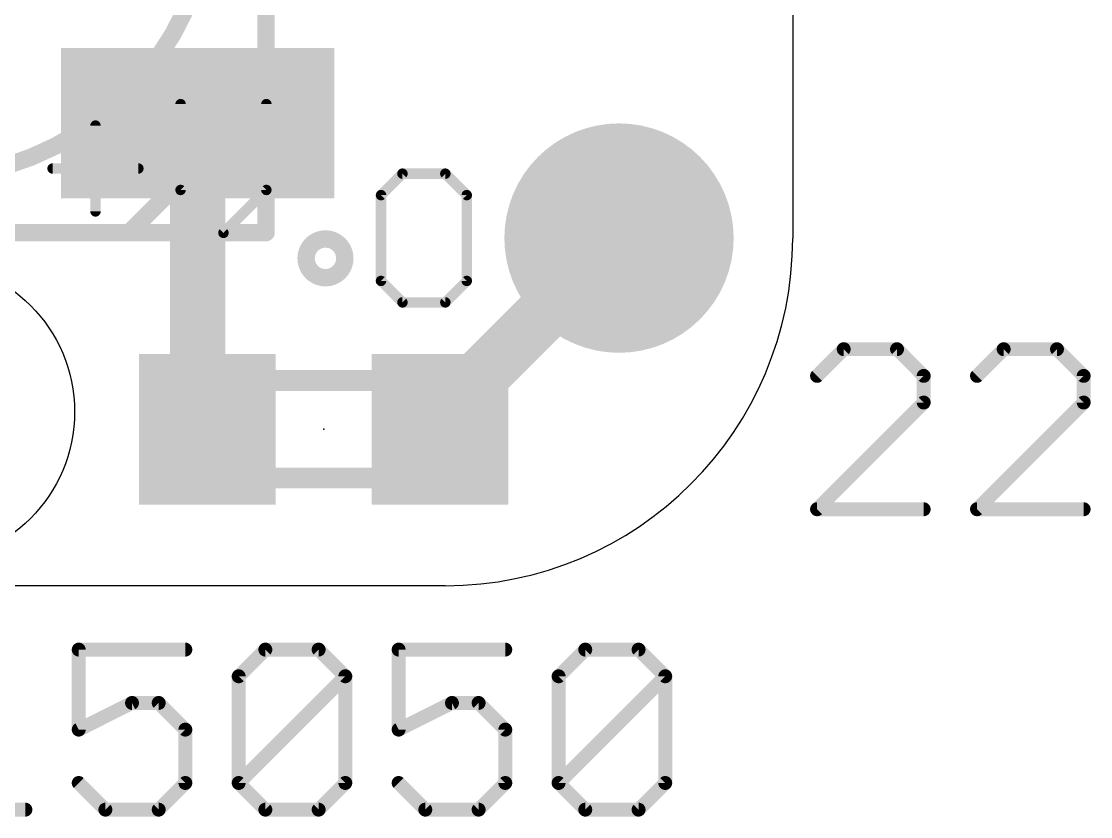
# Model space of a CAD drawing. Extents: x -10.6 to 8.8, y -6.8 to 5.1.
# Drawn here: x 0.71 to 8.53, y -6.77 to -0.96 of the extents above; entities that cross this region are included whole.
import ezdxf

# ---------------------------------------------------------------- set-up
doc = ezdxf.new("R2010")
doc.units = 0
for name, color, linetype in [('1', 12, 'CONTINUOUS'), ('17', 110, 'CONTINUOUS'), ('20', 53, 'CONTINUOUS'), ('21', 253, 'CONTINUOUS'), ('22', 6, 'CONTINUOUS'), ('23', 53, 'CONTINUOUS'), ('27', 253, 'CONTINUOUS'), ('51', 253, 'CONTINUOUS')]:
    doc.layers.add(name, color=color, linetype=linetype)

# ---------------------------------------------------------------- blocks, each defined once
blk = doc.blocks.new('RECT')
blk.add_solid([(-0.5, -0.5), (0.5, -0.5), (-0.5, 0.5), (0.5, 0.5)])
blk = doc.blocks.new('ROUNDP')
at = {"const_width": 0.5}
blk.add_lwpolyline([(0, -0.25, 1), (0, 0.25, 1), (0, -0.25)], format="xyb", dxfattribs=at)

msp = doc.modelspace()

# ---------------------------------------------------------------- linework, layer by layer
at = {"layer": '1', "const_width": 0.4064}
for points in [[(2, -1.7), (2, -3.866)], [(3.771, -3.849), (5.08, -2.54)], [(2, -3.866), (2.071, -3.937)], [(3.771, -3.937), (3.771, -3.849)]]:
    msp.add_lwpolyline(points, dxfattribs=at)
at = {"layer": '1', "const_width": 0.2032}
for points in [[(2.1016, -1.7, 1), (1.8984, -1.7)], [(5.1518, -2.6118, 1), (5.0082, -2.4682)], [(2.0718, -3.7942, 1), (1.9282, -3.9378)], [(3.8726, -3.849, 1), (3.6694, -3.849)], [(3.6992, -3.7772, 1), (3.8428, -3.9208)], [(1.8984, -3.866, 1), (2.1016, -3.866)], [(1.9992, -4.0088, 1), (2.1428, -3.8652)], [(3.6694, -3.937, 1), (3.8726, -3.937)]]:
    msp.add_lwpolyline(points, format="xyb", dxfattribs=at)
at = {"layer": '20'}
for p, q in [((6.35, 2.54), (6.35, -2.54)), ((3.81, -5.08), (-3.81, -5.08))]:
    msp.add_line(p, q, dxfattribs=at)
msp.add_circle((0, -3.81), 1.1, dxfattribs=at)
msp.add_arc((3.81, -2.54), 2.54, 270, 0, dxfattribs=at)
at = {"layer": '21', "const_width": 0.127}
for points in [[(2.5, 2.5), (2.5, -1.5)], [(1.5, -2.5), (2.5, -1.5)], [(2.5, -1.5), (2.5, -2.5)], [(1.5, -2.5), (-2.5, -2.5)], [(2.5, -2.5), (1.5, -2.5)]]:
    msp.add_lwpolyline(points, dxfattribs=at)
at = {"layer": '21'}
for points, const_width in [([(0, -2.1, 1), (0, 2.1, 1), (0, -2.1)], 0.127), ([(2.5318, -1.5, 1), (2.4682, -1.5)], 0.0635), ([(2.4682, -1.5, 1), (2.5318, -1.5)], 0.0635), ([(2.5225, -1.5225, 1), (2.4775, -1.4775)], 0.0635), ([(1.4775, -2.4775, 1), (1.5225, -2.5225)], 0.0635), ([(1.5, -2.4682, 1), (1.5, -2.5318)], 0.0635), ([(1.5, -2.5318, 1), (1.5, -2.4682)], 0.0635), ([(2.4682, -2.5, 1), (2.5318, -2.5)], 0.0635), ([(2.5, -2.5318, 1), (2.5, -2.4682)], 0.0635), ([(2.934, -2.8294, 1), (2.934, -2.5466, 1), (2.934, -2.8294)], 0.127)]:
    msp.add_lwpolyline(points, format="xyb", dxfattribs=dict(at, const_width=const_width))
at = {"layer": '22', "const_width": 0.0762}
for points in [[(1.8748, -2.1884), (1.8748, -1.5613)], [(2.5019, -1.5613), (2.5019, -2.1884)], [(1.2528, -1.7181), (1.2528, -2.3451)], [(1.5664, -2.0316), (0.9393, -2.0316)], [(2.1884, -2.5019), (1.8748, -2.1884)], [(2.5019, -2.1884), (2.1884, -2.5019)]]:
    msp.add_lwpolyline(points, dxfattribs=at)
at = {"layer": '22', "const_width": 0.0381}
for points in [[(1.8939, -1.5613, 1), (1.8558, -1.5613)], [(2.521, -1.5613, 1), (2.4829, -1.5613)], [(1.2719, -1.7181, 1), (1.2338, -1.7181)], [(0.9393, -2.0126, 1), (0.9393, -2.0507)], [(1.5664, -2.0507, 1), (1.5664, -2.0126)], [(1.8558, -2.1884, 1), (1.8939, -2.1884)], [(1.8883, -2.1749, 1), (1.8614, -2.2018)], [(2.4829, -2.1884, 1), (2.521, -2.1884)], [(2.5154, -2.2018, 1), (2.4884, -2.1749)], [(1.2338, -2.3451, 1), (1.2719, -2.3451)], [(2.1749, -2.4884, 1), (2.2018, -2.5154)], [(2.1749, -2.5154, 1), (2.2018, -2.4884)]]:
    msp.add_lwpolyline(points, format="xyb", dxfattribs=at)
at = {"layer": '23'}
msp.add_point((2.921, -3.937), dxfattribs=at)
at = {"layer": '27', "const_width": 0.1016}
for points in [[(6.7227, -3.3518), (6.5278, -3.5467)], [(7.1125, -3.3518), (6.7227, -3.3518)], [(7.3074, -3.5467), (7.1125, -3.3518)], [(7.8921, -3.3518), (7.6972, -3.5467)], [(8.2819, -3.3518), (7.8921, -3.3518)], [(8.4768, -3.5467), (8.2819, -3.3518)], [(7.3074, -3.7416), (7.3074, -3.5467)], [(8.4768, -3.7416), (8.4768, -3.5467)], [(6.5278, -4.5212), (7.3074, -3.7416)], [(7.6972, -4.5212), (8.4768, -3.7416)], [(7.3074, -4.5212), (6.5278, -4.5212)], [(8.4768, -4.5212), (7.6972, -4.5212)], [(1.9098, -5.5468), (1.1302, -5.5468)], [(1.1302, -5.5468), (1.1302, -6.1315)], [(2.2996, -5.7417), (2.4945, -5.5468)], [(2.4945, -5.5468), (2.8843, -5.5468)], [(2.8843, -5.5468), (3.0792, -5.7417)], [(4.2486, -5.5468), (3.469, -5.5468)], [(3.469, -5.5468), (3.469, -6.1315)], [(4.6384, -5.7417), (4.8333, -5.5468)], [(4.8333, -5.5468), (5.2231, -5.5468)], [(5.2231, -5.5468), (5.418, -5.7417)], [(2.2996, -6.5213), (2.2996, -5.7417)], [(2.2996, -6.5213), (3.0792, -5.7417)], [(3.0792, -5.7417), (3.0792, -6.5213)], [(4.6384, -6.5213), (4.6384, -5.7417)], [(4.6384, -6.5213), (5.418, -5.7417)], [(5.418, -5.7417), (5.418, -6.5213)], [(1.1302, -6.1315), (1.52, -5.9366)], [(1.52, -5.9366), (1.7149, -5.9366)], [(1.7149, -5.9366), (1.9098, -6.1315)], [(3.469, -6.1315), (3.8588, -5.9366)], [(3.8588, -5.9366), (4.0537, -5.9366)], [(4.0537, -5.9366), (4.2486, -6.1315)], [(1.9098, -6.1315), (1.9098, -6.5213)], [(4.2486, -6.1315), (4.2486, -6.5213)], [(1.3251, -6.7162), (1.1302, -6.5213)], [(1.9098, -6.5213), (1.7149, -6.7162)], [(2.4945, -6.7162), (2.2996, -6.5213)], [(3.0792, -6.5213), (2.8843, -6.7162)], [(3.6639, -6.7162), (3.469, -6.5213)], [(4.2486, -6.5213), (4.0537, -6.7162)], [(4.8333, -6.7162), (4.6384, -6.5213)], [(5.418, -6.5213), (5.2231, -6.7162)], [(-0.0392, -6.7162), (0.7404, -6.7162)], [(1.7149, -6.7162), (1.3251, -6.7162)], [(2.8843, -6.7162), (2.4945, -6.7162)], [(4.0537, -6.7162), (3.6639, -6.7162)], [(5.2231, -6.7162), (4.8333, -6.7162)]]:
    msp.add_lwpolyline(points, dxfattribs=at)
at = {"layer": '27', "const_width": 0.0508}
for points in [[(6.7227, -3.3264, 1), (6.7227, -3.3772)], [(6.7407, -3.3698, 1), (6.7047, -3.3338)], [(7.1305, -3.3338, 1), (7.0945, -3.3698)], [(7.1125, -3.3772, 1), (7.1125, -3.3264)], [(7.8921, -3.3264, 1), (7.8921, -3.3772)], [(7.9101, -3.3698, 1), (7.8741, -3.3338)], [(8.2999, -3.3338, 1), (8.2639, -3.3698)], [(8.2819, -3.3772, 1), (8.2819, -3.3264)], [(6.5098, -3.5287, 1), (6.5458, -3.5647)], [(7.3328, -3.5467, 1), (7.282, -3.5467)], [(7.2894, -3.5647, 1), (7.3254, -3.5287)], [(7.6792, -3.5287, 1), (7.7152, -3.5647)], [(8.5022, -3.5467, 1), (8.4514, -3.5467)], [(8.4588, -3.5647, 1), (8.4948, -3.5287)], [(7.282, -3.7416, 1), (7.3328, -3.7416)], [(7.3254, -3.7596, 1), (7.2894, -3.7236)], [(8.4514, -3.7416, 1), (8.5022, -3.7416)], [(8.4948, -3.7596, 1), (8.4588, -3.7236)], [(6.5098, -4.5032, 1), (6.5458, -4.5392)], [(6.5278, -4.4958, 1), (6.5278, -4.5466)], [(7.3074, -4.5466, 1), (7.3074, -4.4958)], [(7.6792, -4.5032, 1), (7.7152, -4.5392)], [(7.6972, -4.4958, 1), (7.6972, -4.5466)], [(8.4768, -4.5466, 1), (8.4768, -4.4958)], [(1.1302, -5.5214, 1), (1.1302, -5.5722)], [(1.1556, -5.5468, 1), (1.1048, -5.5468)], [(1.9098, -5.5722, 1), (1.9098, -5.5214)], [(2.4945, -5.5214, 1), (2.4945, -5.5722)], [(2.5124, -5.5648, 1), (2.4765, -5.5288)], [(2.9022, -5.5288, 1), (2.8663, -5.5648)], [(2.8843, -5.5722, 1), (2.8843, -5.5214)], [(3.469, -5.5214, 1), (3.469, -5.5722)], [(3.4944, -5.5468, 1), (3.4436, -5.5468)], [(4.2486, -5.5722, 1), (4.2486, -5.5214)], [(4.8333, -5.5214, 1), (4.8333, -5.5722)], [(4.8512, -5.5648, 1), (4.8153, -5.5288)], [(5.241, -5.5288, 1), (5.2051, -5.5648)], [(5.2231, -5.5722, 1), (5.2231, -5.5214)], [(2.2816, -5.7237, 1), (2.3175, -5.7597)], [(2.325, -5.7417, 1), (2.2742, -5.7417)], [(3.1046, -5.7417, 1), (3.0538, -5.7417)], [(3.0971, -5.7597, 1), (3.0612, -5.7237)], [(3.0612, -5.7597, 1), (3.0971, -5.7237)], [(4.6204, -5.7237, 1), (4.6563, -5.7597)], [(4.6638, -5.7417, 1), (4.613, -5.7417)], [(5.4434, -5.7417, 1), (5.3926, -5.7417)], [(5.4359, -5.7597, 1), (5.4, -5.7237)], [(5.4, -5.7597, 1), (5.4359, -5.7237)], [(1.52, -5.9112, 1), (1.52, -5.962)], [(1.5313, -5.9593, 1), (1.5086, -5.9139)], [(1.7328, -5.9186, 1), (1.6969, -5.9546)], [(1.7149, -5.962, 1), (1.7149, -5.9112)], [(3.8588, -5.9112, 1), (3.8588, -5.962)], [(3.8701, -5.9593, 1), (3.8474, -5.9139)], [(4.0716, -5.9186, 1), (4.0357, -5.9546)], [(4.0537, -5.962, 1), (4.0537, -5.9112)], [(1.1188, -6.1088, 1), (1.1415, -6.1542)], [(1.9352, -6.1315, 1), (1.8844, -6.1315)], [(1.8918, -6.1495, 1), (1.9277, -6.1135)], [(3.4576, -6.1088, 1), (3.4803, -6.1542)], [(4.274, -6.1315, 1), (4.2232, -6.1315)], [(4.2306, -6.1495, 1), (4.2665, -6.1135)], [(1.1048, -6.1315, 1), (1.1556, -6.1315)], [(3.4436, -6.1315, 1), (3.4944, -6.1315)], [(1.1481, -6.5033, 1), (1.1122, -6.5393)], [(1.9277, -6.5393, 1), (1.8918, -6.5033)], [(2.3175, -6.5033, 1), (2.2816, -6.5393)], [(2.2816, -6.5033, 1), (2.3175, -6.5393)], [(3.0971, -6.5393, 1), (3.0612, -6.5033)], [(3.4869, -6.5033, 1), (3.451, -6.5393)], [(4.2665, -6.5393, 1), (4.2306, -6.5033)], [(4.6563, -6.5033, 1), (4.6204, -6.5393)], [(4.6204, -6.5033, 1), (4.6563, -6.5393)], [(5.4359, -6.5393, 1), (5.4, -6.5033)], [(1.8844, -6.5213, 1), (1.9352, -6.5213)], [(2.2742, -6.5213, 1), (2.325, -6.5213)], [(3.0538, -6.5213, 1), (3.1046, -6.5213)], [(4.2232, -6.5213, 1), (4.274, -6.5213)], [(4.613, -6.5213, 1), (4.6638, -6.5213)], [(5.3926, -6.5213, 1), (5.4434, -6.5213)], [(0.7404, -6.7416, 1), (0.7404, -6.6908)], [(1.3251, -6.6908, 1), (1.3251, -6.7416)], [(1.3071, -6.7342, 1), (1.343, -6.6982)], [(1.6969, -6.6982, 1), (1.7328, -6.7342)], [(1.7149, -6.7416, 1), (1.7149, -6.6908)], [(2.4945, -6.6908, 1), (2.4945, -6.7416)], [(2.4765, -6.7342, 1), (2.5124, -6.6982)], [(2.8663, -6.6982, 1), (2.9022, -6.7342)], [(2.8843, -6.7416, 1), (2.8843, -6.6908)], [(3.6639, -6.6908, 1), (3.6639, -6.7416)], [(3.6459, -6.7342, 1), (3.6818, -6.6982)], [(4.0357, -6.6982, 1), (4.0716, -6.7342)], [(4.0537, -6.7416, 1), (4.0537, -6.6908)], [(4.8333, -6.6908, 1), (4.8333, -6.7416)], [(4.8153, -6.7342, 1), (4.8512, -6.6982)], [(5.2051, -6.6982, 1), (5.241, -6.7342)], [(5.2231, -6.7416, 1), (5.2231, -6.6908)]]:
    msp.add_lwpolyline(points, format="xyb", dxfattribs=at)
at = {"layer": '51'}
for points, const_width in [([(3.4969, -2.0693), (3.3401, -2.2261)], 0.0762), ([(3.8104, -2.0693), (3.4969, -2.0693)], 0.0762), ([(3.9672, -2.2261), (3.8104, -2.0693)], 0.0762), ([(3.3401, -2.2261), (3.3401, -2.8531)], 0.0762), ([(3.9672, -2.8531), (3.9672, -2.2261)], 0.0762), ([(3.3401, -2.8531), (3.4969, -3.0099)], 0.0762), ([(3.8104, -3.0099), (3.9672, -2.8531)], 0.0762), ([(3.4969, -3.0099), (3.8104, -3.0099)], 0.0762), ([(3.353, -3.581), (2.489, -3.581)], 0.1524), ([(2.489, -4.293), (3.353, -4.293)], 0.1524)]:
    msp.add_lwpolyline(points, dxfattribs=dict(at, const_width=const_width))
for points, const_width in [([(3.4969, -2.0502, 1), (3.4969, -2.0883)], 0.0381), ([(3.5103, -2.0828, 1), (3.4834, -2.0558)], 0.0381), ([(3.8239, -2.0558, 1), (3.7969, -2.0828)], 0.0381), ([(3.8104, -2.0883, 1), (3.8104, -2.0502)], 0.0381), ([(3.3592, -2.2261, 1), (3.3211, -2.2261)], 0.0381), ([(3.9862, -2.2261, 1), (3.9481, -2.2261)], 0.0381), ([(3.3266, -2.2126, 1), (3.3536, -2.2395)], 0.0381), ([(3.9537, -2.2395, 1), (3.9806, -2.2126)], 0.0381), ([(3.3536, -2.8397, 1), (3.3266, -2.8666)], 0.0381), ([(3.3211, -2.8531, 1), (3.3592, -2.8531)], 0.0381), ([(3.9481, -2.8531, 1), (3.9862, -2.8531)], 0.0381), ([(3.9806, -2.8666, 1), (3.9537, -2.8397)], 0.0381), ([(3.4969, -2.9909, 1), (3.4969, -3.029)], 0.0381), ([(3.4834, -3.0234, 1), (3.5103, -2.9964)], 0.0381), ([(3.7969, -2.9964, 1), (3.8239, -3.0234)], 0.0381), ([(3.8104, -3.029, 1), (3.8104, -2.9909)], 0.0381), ([(2.489, -3.5429, 1), (2.489, -3.6191)], 0.0762), ([(3.353, -3.6191, 1), (3.353, -3.5429)], 0.0762), ([(2.489, -4.2549, 1), (2.489, -4.3311)], 0.0762), ([(3.353, -4.3311, 1), (3.353, -4.2549)], 0.0762)]:
    msp.add_lwpolyline(points, format="xyb", dxfattribs=dict(at, const_width=const_width))

# ---------------------------------------------------------------- block references
at = {"layer": '1', "xscale": 2, "yscale": 1.1}
msp.add_blockref('RECT', (2, -1.7), dxfattribs=at)
at = {"layer": '1', "yscale": 1.1}
for p in [(2.071, -3.937), (3.771, -3.937)]:
    msp.add_blockref('RECT', p, dxfattribs=at)
at = {"layer": '17', "xscale": 1.6764, "yscale": 1.6764}
msp.add_blockref('ROUNDP', (5.08, -2.54), dxfattribs=at)
msp.add_blockref('ROUNDP', (5.08, -2.54), dxfattribs=at)
at = {"layer": '51', "xscale": 0.508, "yscale": 0.508, "rotation": 270}
msp.add_blockref('RECT', (5.08, -2.54), dxfattribs=at)
at = {"layer": '51', "xscale": 0.4064, "yscale": 0.8636}
for p in [(2.286, -3.937), (3.556, -3.937)]:
    msp.add_blockref('RECT', p, dxfattribs=at)

doc.saveas('drawing.dxf')
